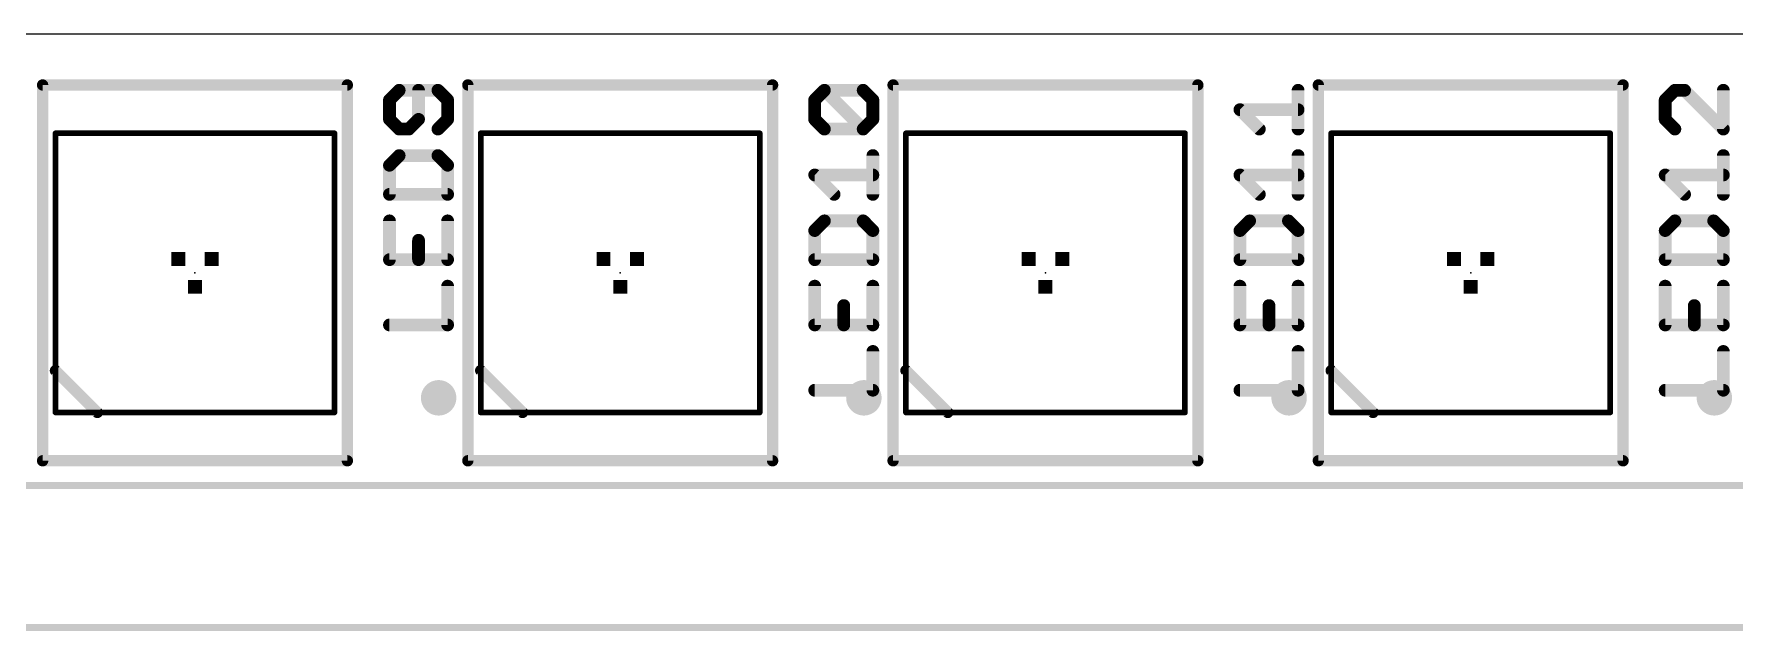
# Model space of a CAD drawing. Extents: x 43 to 243, y 16 to 92.
# Drawn here: x 140.94 to 171.42, y 80.9 to 91.59 of the extents above; entities that cross this region are included whole.
import ezdxf

# ---------------------------------------------------------------- set-up
doc = ezdxf.new("R2010")
doc.units = 0
for name, color, linetype in [('20', 7, 'CONTINUOUS'), ('21', 253, 'CONTINUOUS'), ('23', 7, 'CONTINUOUS'), ('25', 253, 'CONTINUOUS'), ('51', 253, 'CONTINUOUS')]:
    doc.layers.add(name, color=color, linetype=linetype)

# ---------------------------------------------------------------- blocks, each defined once
blk = doc.blocks.new('RECT')
blk.add_solid([(-0.5, -0.5), (0.5, -0.5), (-0.5, 0.5), (0.5, 0.5)])

msp = doc.modelspace()

# ---------------------------------------------------------------- linework, layer by layer
at = {"layer": '20'}
msp.add_line((243.18, 91.59), (43.18, 91.59), dxfattribs=at)
at = {"layer": '21'}
for points, const_width in [([(141.097, 83.947), (141.097, 90.678)], 0.2032), ([(141.097, 90.678), (146.558, 90.678)], 0.2032), ([(146.558, 90.678), (146.558, 83.947)], 0.2032), ([(148.717, 83.947), (148.717, 90.678)], 0.2032), ([(148.717, 90.678), (154.178, 90.678)], 0.2032), ([(154.178, 90.678), (154.178, 83.947)], 0.2032), ([(156.337, 83.947), (156.337, 90.678)], 0.2032), ([(156.337, 90.678), (161.798, 90.678)], 0.2032), ([(161.798, 90.678), (161.798, 83.947)], 0.2032), ([(163.957, 83.947), (163.957, 90.678)], 0.2032), ([(163.957, 90.678), (169.418, 90.678)], 0.2032), ([(169.418, 90.678), (169.418, 83.947)], 0.2032), ([(146.558, 83.947), (141.097, 83.947)], 0.2032), ([(154.178, 83.947), (148.717, 83.947)], 0.2032), ([(161.798, 83.947), (156.337, 83.947)], 0.2032), ([(169.418, 83.947), (163.957, 83.947)], 0.2032), ([(104.4575, 83.5025), (183.1975, 83.5025)], 0.127), ([(183.1975, 80.9625), (104.4575, 80.9625)], 0.127)]:
    msp.add_lwpolyline(points, dxfattribs=dict(at, const_width=const_width))
for points, const_width in [([(141.1478, 90.678, 1), (141.0462, 90.678)], 0.1016), ([(141.097, 90.7288, 1), (141.097, 90.6272)], 0.1016), ([(146.6088, 90.678, 1), (146.5072, 90.678)], 0.1016), ([(146.558, 90.6272, 1), (146.558, 90.7288)], 0.1016), ([(148.7678, 90.678, 1), (148.6662, 90.678)], 0.1016), ([(148.717, 90.7288, 1), (148.717, 90.6272)], 0.1016), ([(154.2288, 90.678, 1), (154.1272, 90.678)], 0.1016), ([(154.178, 90.6272, 1), (154.178, 90.7288)], 0.1016), ([(156.3878, 90.678, 1), (156.2862, 90.678)], 0.1016), ([(156.337, 90.7288, 1), (156.337, 90.6272)], 0.1016), ([(161.8488, 90.678, 1), (161.7472, 90.678)], 0.1016), ([(161.798, 90.6272, 1), (161.798, 90.7288)], 0.1016), ([(164.0078, 90.678, 1), (163.9062, 90.678)], 0.1016), ([(163.957, 90.7288, 1), (163.957, 90.6272)], 0.1016), ([(169.4688, 90.678, 1), (169.3672, 90.678)], 0.1016), ([(169.418, 90.6272, 1), (169.418, 90.7288)], 0.1016), ([(148.1935, 84.9158, 1), (148.1935, 85.2332, 1), (148.1935, 84.9158)], 0.3175), ([(155.8135, 84.9158, 1), (155.8135, 85.2332, 1), (155.8135, 84.9158)], 0.3175), ([(163.4335, 84.9158, 1), (163.4335, 85.2332, 1), (163.4335, 84.9158)], 0.3175), ([(171.0535, 84.9158, 1), (171.0535, 85.2332, 1), (171.0535, 84.9158)], 0.3175), ([(141.097, 83.9978, 1), (141.097, 83.8962)], 0.1016), ([(141.0462, 83.947, 1), (141.1478, 83.947)], 0.1016), ([(146.5072, 83.947, 1), (146.6088, 83.947)], 0.1016), ([(146.558, 83.8962, 1), (146.558, 83.9978)], 0.1016), ([(148.717, 83.9978, 1), (148.717, 83.8962)], 0.1016), ([(148.6662, 83.947, 1), (148.7678, 83.947)], 0.1016), ([(154.1272, 83.947, 1), (154.2288, 83.947)], 0.1016), ([(154.178, 83.8962, 1), (154.178, 83.9978)], 0.1016), ([(156.337, 83.9978, 1), (156.337, 83.8962)], 0.1016), ([(156.2862, 83.947, 1), (156.3878, 83.947)], 0.1016), ([(161.7472, 83.947, 1), (161.8488, 83.947)], 0.1016), ([(161.798, 83.8962, 1), (161.798, 83.9978)], 0.1016), ([(163.957, 83.9978, 1), (163.957, 83.8962)], 0.1016), ([(163.9062, 83.947, 1), (164.0078, 83.947)], 0.1016), ([(169.3672, 83.947, 1), (169.4688, 83.947)], 0.1016), ([(169.418, 83.8962, 1), (169.418, 83.9978)], 0.1016)]:
    msp.add_lwpolyline(points, format="xyb", dxfattribs=dict(at, const_width=const_width))
at = {"layer": '23'}
for p in [(143.8275, 87.3125), (151.4475, 87.3125), (159.0675, 87.3125), (166.6875, 87.3125)]:
    msp.add_point(p, dxfattribs=at)
at = {"layer": '25', "const_width": 0.2286}
for points in [[(147.4861, 90.5828), (147.3124, 90.409)], [(148.181, 90.5828), (147.4861, 90.5828)], [(147.8336, 90.0616), (147.8336, 90.5828)], [(148.3547, 90.409), (148.181, 90.5828)], [(154.9324, 90.409), (155.1061, 90.5828)], [(155.1061, 90.5828), (155.801, 90.5828)], [(155.801, 89.8879), (155.1061, 90.5828)], [(155.801, 90.5828), (155.9747, 90.409)], [(163.5947, 89.8879), (163.5947, 90.5828)], [(170.3461, 90.5828), (170.1724, 90.409)], [(170.5198, 90.5828), (170.3461, 90.5828)], [(171.2147, 89.8879), (170.5198, 90.5828)], [(171.2147, 90.5828), (171.2147, 89.8879)], [(147.3124, 90.409), (147.3124, 90.0616)], [(148.3547, 90.0616), (148.3547, 90.409)], [(154.9324, 90.0616), (154.9324, 90.409)], [(155.9747, 90.409), (155.9747, 90.0616)], [(162.8998, 89.8879), (162.5524, 90.2353)], [(162.5524, 90.2353), (163.5947, 90.2353)], [(170.1724, 90.409), (170.1724, 90.0616)], [(147.3124, 90.0616), (147.4861, 89.8879)], [(147.4861, 89.8879), (147.6598, 89.8879)], [(147.6598, 89.8879), (147.8336, 90.0616)], [(148.181, 89.8879), (148.3547, 90.0616)], [(155.1061, 89.8879), (154.9324, 90.0616)], [(155.801, 89.8879), (155.1061, 89.8879)], [(155.9747, 90.0616), (155.801, 89.8879)], [(170.1724, 90.0616), (170.3461, 89.8879)], [(147.4861, 89.4134), (147.3124, 89.2396)], [(147.3124, 89.2396), (147.3124, 88.7185)], [(148.181, 89.4134), (147.4861, 89.4134)], [(148.3547, 89.2396), (148.181, 89.4134)], [(148.3547, 88.7185), (148.3547, 89.2396)], [(155.9747, 88.7185), (155.9747, 89.4134)], [(163.5947, 88.7185), (163.5947, 89.4134)], [(171.2147, 88.7185), (171.2147, 89.4134)], [(155.2798, 88.7185), (154.9324, 89.0659)], [(154.9324, 89.0659), (155.9747, 89.0659)], [(162.8998, 88.7185), (162.5524, 89.0659)], [(162.5524, 89.0659), (163.5947, 89.0659)], [(170.5198, 88.7185), (170.1724, 89.0659)], [(170.1724, 89.0659), (171.2147, 89.0659)], [(147.3124, 88.7185), (148.3547, 88.7185)], [(147.3124, 88.244), (147.3124, 87.5491)], [(148.3547, 87.5491), (148.3547, 88.244)], [(155.1061, 88.244), (154.9324, 88.0702)], [(154.9324, 88.0702), (154.9324, 87.5491)], [(155.801, 88.244), (155.1061, 88.244)], [(155.9747, 88.0702), (155.801, 88.244)], [(155.9747, 87.5491), (155.9747, 88.0702)], [(162.7261, 88.244), (162.5524, 88.0702)], [(162.5524, 88.0702), (162.5524, 87.5491)], [(163.421, 88.244), (162.7261, 88.244)], [(163.5947, 88.0702), (163.421, 88.244)], [(163.5947, 87.5491), (163.5947, 88.0702)], [(170.3461, 88.244), (170.1724, 88.0702)], [(170.1724, 88.0702), (170.1724, 87.5491)], [(171.041, 88.244), (170.3461, 88.244)], [(171.2147, 88.0702), (171.041, 88.244)], [(171.2147, 87.5491), (171.2147, 88.0702)], [(147.8336, 87.5491), (147.8336, 87.8965)], [(147.3124, 87.5491), (148.3547, 87.5491)], [(154.9324, 87.5491), (155.9747, 87.5491)], [(162.5524, 87.5491), (163.5947, 87.5491)], [(170.1724, 87.5491), (171.2147, 87.5491)], [(148.3547, 86.3797), (148.3547, 87.0746)], [(154.9324, 87.0746), (154.9324, 86.3797)], [(155.9747, 86.3797), (155.9747, 87.0746)], [(162.5524, 87.0746), (162.5524, 86.3797)], [(163.5947, 86.3797), (163.5947, 87.0746)], [(170.1724, 87.0746), (170.1724, 86.3797)], [(171.2147, 86.3797), (171.2147, 87.0746)], [(155.4536, 86.3797), (155.4536, 86.7271)], [(163.0736, 86.3797), (163.0736, 86.7271)], [(170.6936, 86.3797), (170.6936, 86.7271)], [(147.3124, 86.3797), (148.3547, 86.3797)], [(154.9324, 86.3797), (155.9747, 86.3797)], [(162.5524, 86.3797), (163.5947, 86.3797)], [(170.1724, 86.3797), (171.2147, 86.3797)], [(155.9747, 85.2103), (155.9747, 85.9052)], [(163.5947, 85.2103), (163.5947, 85.9052)], [(171.2147, 85.2103), (171.2147, 85.9052)], [(154.9324, 85.2103), (155.9747, 85.2103)], [(162.5524, 85.2103), (163.5947, 85.2103)], [(170.1724, 85.2103), (171.2147, 85.2103)]]:
    msp.add_lwpolyline(points, dxfattribs=at)
at = {"layer": '25', "const_width": 0.1143}
for points in [[(147.4861, 90.6399, 1), (147.4861, 90.5256)], [(147.5265, 90.5423, 1), (147.4457, 90.6232)], [(147.8907, 90.5828, 1), (147.7764, 90.5828)], [(148.2214, 90.6232, 1), (148.1406, 90.5423)], [(148.181, 90.5256, 1), (148.181, 90.6399)], [(155.1061, 90.6399, 1), (155.1061, 90.5256)], [(155.1465, 90.6232, 1), (155.0657, 90.5423)], [(155.1465, 90.5423, 1), (155.0657, 90.6232)], [(155.8414, 90.6232, 1), (155.7606, 90.5423)], [(155.801, 90.5256, 1), (155.801, 90.6399)], [(163.6519, 90.5828, 1), (163.5376, 90.5828)], [(170.3461, 90.6399, 1), (170.3461, 90.5256)], [(170.3865, 90.5423, 1), (170.3057, 90.6232)], [(170.5603, 90.6232, 1), (170.4794, 90.5423)], [(170.5198, 90.5256, 1), (170.5198, 90.6399)], [(171.2719, 90.5828, 1), (171.1576, 90.5828)], [(147.272, 90.4494, 1), (147.3528, 90.3686)], [(147.3696, 90.409, 1), (147.2553, 90.409)], [(148.4119, 90.409, 1), (148.2976, 90.409)], [(148.3143, 90.3686, 1), (148.3951, 90.4494)], [(154.892, 90.4494, 1), (154.9728, 90.3686)], [(154.9896, 90.409, 1), (154.8753, 90.409)], [(156.0319, 90.409, 1), (155.9176, 90.409)], [(155.9343, 90.3686, 1), (156.0151, 90.4494)], [(162.5524, 90.2925, 1), (162.5524, 90.1782)], [(162.5928, 90.2757, 1), (162.512, 90.1949)], [(163.5947, 90.1782, 1), (163.5947, 90.2925)], [(170.2296, 90.409, 1), (170.1153, 90.409)], [(170.132, 90.4494, 1), (170.2128, 90.3686)], [(147.3528, 90.102, 1), (147.272, 90.0212)], [(147.2553, 90.0616, 1), (147.3696, 90.0616)], [(147.4861, 89.945, 1), (147.4861, 89.8307)], [(147.4457, 89.8475, 1), (147.5265, 89.9283)], [(147.6194, 89.9283, 1), (147.7003, 89.8475)], [(147.6598, 89.8307, 1), (147.6598, 89.945)], [(147.7764, 90.0616, 1), (147.8907, 90.0616)], [(147.874, 90.0212, 1), (147.7931, 90.102)], [(148.1406, 89.9283, 1), (148.2214, 89.8475)], [(148.2976, 90.0616, 1), (148.4119, 90.0616)], [(148.3951, 90.0212, 1), (148.3143, 90.102)], [(154.9728, 90.102, 1), (154.892, 90.0212)], [(154.8753, 90.0616, 1), (154.9896, 90.0616)], [(155.1061, 89.945, 1), (155.1061, 89.8307)], [(155.0657, 89.8475, 1), (155.1465, 89.9283)], [(155.7606, 89.9283, 1), (155.8414, 89.8475)], [(155.7606, 89.8475, 1), (155.8414, 89.9283)], [(155.801, 89.8307, 1), (155.801, 89.945)], [(155.9176, 90.0616, 1), (156.0319, 90.0616)], [(156.0151, 90.0212, 1), (155.9343, 90.102)], [(162.8594, 89.8475, 1), (162.9403, 89.9283)], [(163.5376, 89.8879, 1), (163.6519, 89.8879)], [(170.2128, 90.102, 1), (170.132, 90.0212)], [(170.1153, 90.0616, 1), (170.2296, 90.0616)], [(170.3057, 89.8475, 1), (170.3865, 89.9283)], [(171.1576, 89.8879, 1), (171.2719, 89.8879)], [(171.1743, 89.8475, 1), (171.2551, 89.9283)], [(147.272, 89.2801, 1), (147.3528, 89.1992)], [(147.3696, 89.2396, 1), (147.2553, 89.2396)], [(147.4861, 89.4705, 1), (147.4861, 89.3562)], [(147.5265, 89.3729, 1), (147.4457, 89.4538)], [(148.2214, 89.4538, 1), (148.1406, 89.3729)], [(148.181, 89.3562, 1), (148.181, 89.4705)], [(148.4119, 89.2396, 1), (148.2976, 89.2396)], [(148.3143, 89.1992, 1), (148.3951, 89.2801)], [(156.0319, 89.4134, 1), (155.9176, 89.4134)], [(163.6519, 89.4134, 1), (163.5376, 89.4134)], [(171.2719, 89.4134, 1), (171.1576, 89.4134)], [(154.9728, 89.1063, 1), (154.892, 89.0255)], [(154.9324, 89.1231, 1), (154.9324, 89.0088)], [(155.9747, 89.0088, 1), (155.9747, 89.1231)], [(162.5928, 89.1063, 1), (162.512, 89.0255)], [(162.5524, 89.1231, 1), (162.5524, 89.0088)], [(163.5947, 89.0088, 1), (163.5947, 89.1231)], [(170.2128, 89.1063, 1), (170.132, 89.0255)], [(170.1724, 89.1231, 1), (170.1724, 89.0088)], [(171.2147, 89.0088, 1), (171.2147, 89.1231)], [(147.3124, 88.7756, 1), (147.3124, 88.6613)], [(147.2553, 88.7185, 1), (147.3696, 88.7185)], [(148.2976, 88.7185, 1), (148.4119, 88.7185)], [(148.3547, 88.6613, 1), (148.3547, 88.7756)], [(155.2394, 88.6781, 1), (155.3203, 88.7589)], [(155.9176, 88.7185, 1), (156.0319, 88.7185)], [(162.8594, 88.6781, 1), (162.9403, 88.7589)], [(163.5376, 88.7185, 1), (163.6519, 88.7185)], [(170.4794, 88.6781, 1), (170.5603, 88.7589)], [(171.1576, 88.7185, 1), (171.2719, 88.7185)], [(147.3696, 88.244, 1), (147.2553, 88.244)], [(148.4119, 88.244, 1), (148.2976, 88.244)], [(154.892, 88.1107, 1), (154.9728, 88.0298)], [(154.9896, 88.0702, 1), (154.8753, 88.0702)], [(155.1061, 88.3011, 1), (155.1061, 88.1868)], [(155.1465, 88.2035, 1), (155.0657, 88.2844)], [(155.8414, 88.2844, 1), (155.7606, 88.2035)], [(155.801, 88.1868, 1), (155.801, 88.3011)], [(156.0319, 88.0702, 1), (155.9176, 88.0702)], [(155.9343, 88.0298, 1), (156.0151, 88.1107)], [(162.6096, 88.0702, 1), (162.4953, 88.0702)], [(162.512, 88.1107, 1), (162.5928, 88.0298)], [(162.7261, 88.3011, 1), (162.7261, 88.1868)], [(162.7665, 88.2035, 1), (162.6857, 88.2844)], [(163.4614, 88.2844, 1), (163.3806, 88.2035)], [(163.421, 88.1868, 1), (163.421, 88.3011)], [(163.6519, 88.0702, 1), (163.5376, 88.0702)], [(163.5543, 88.0298, 1), (163.6351, 88.1107)], [(170.2296, 88.0702, 1), (170.1153, 88.0702)], [(170.132, 88.1107, 1), (170.2128, 88.0298)], [(170.3461, 88.3011, 1), (170.3461, 88.1868)], [(170.3865, 88.2035, 1), (170.3057, 88.2844)], [(171.0814, 88.2844, 1), (171.0006, 88.2035)], [(171.041, 88.1868, 1), (171.041, 88.3011)], [(171.2719, 88.0702, 1), (171.1576, 88.0702)], [(171.1743, 88.0298, 1), (171.2551, 88.1107)], [(147.8907, 87.8965, 1), (147.7764, 87.8965)], [(147.3124, 87.6063, 1), (147.3124, 87.492)], [(147.2553, 87.5491, 1), (147.3696, 87.5491)], [(147.7764, 87.5491, 1), (147.8907, 87.5491)], [(148.2976, 87.5491, 1), (148.4119, 87.5491)], [(148.3547, 87.492, 1), (148.3547, 87.6063)], [(154.9324, 87.6062, 1), (154.9324, 87.4919)], [(154.8753, 87.5491, 1), (154.9896, 87.5491)], [(155.9176, 87.5491, 1), (156.0319, 87.5491)], [(155.9747, 87.4919, 1), (155.9747, 87.6062)], [(162.5524, 87.6062, 1), (162.5524, 87.4919)], [(162.4953, 87.5491, 1), (162.6096, 87.5491)], [(163.5376, 87.5491, 1), (163.6519, 87.5491)], [(163.5947, 87.4919, 1), (163.5947, 87.6062)], [(170.1724, 87.6062, 1), (170.1724, 87.4919)], [(170.1153, 87.5491, 1), (170.2296, 87.5491)], [(171.1576, 87.5491, 1), (171.2719, 87.5491)], [(171.2147, 87.4919, 1), (171.2147, 87.6062)], [(148.4119, 87.0746, 1), (148.2976, 87.0746)], [(154.9896, 87.0746, 1), (154.8753, 87.0746)], [(156.0319, 87.0746, 1), (155.9176, 87.0746)], [(162.6096, 87.0746, 1), (162.4953, 87.0746)], [(163.6519, 87.0746, 1), (163.5376, 87.0746)], [(170.2296, 87.0746, 1), (170.1153, 87.0746)], [(171.2719, 87.0746, 1), (171.1576, 87.0746)], [(155.5107, 86.7271, 1), (155.3964, 86.7271)], [(163.1307, 86.7271, 1), (163.0164, 86.7271)], [(170.7507, 86.7271, 1), (170.6364, 86.7271)], [(147.3124, 86.4369, 1), (147.3124, 86.3226)], [(148.2976, 86.3797, 1), (148.4119, 86.3797)], [(148.3547, 86.3226, 1), (148.3547, 86.4369)], [(154.9324, 86.4368, 1), (154.9324, 86.3226)], [(154.8753, 86.3797, 1), (154.9896, 86.3797)], [(155.3964, 86.3797, 1), (155.5107, 86.3797)], [(155.9176, 86.3797, 1), (156.0319, 86.3797)], [(155.9747, 86.3226, 1), (155.9747, 86.4368)], [(162.5524, 86.4368, 1), (162.5524, 86.3226)], [(162.4953, 86.3797, 1), (162.6096, 86.3797)], [(163.0164, 86.3797, 1), (163.1307, 86.3797)], [(163.5376, 86.3797, 1), (163.6519, 86.3797)], [(163.5947, 86.3226, 1), (163.5947, 86.4368)], [(170.1724, 86.4368, 1), (170.1724, 86.3226)], [(170.1153, 86.3797, 1), (170.2296, 86.3797)], [(170.6364, 86.3797, 1), (170.7507, 86.3797)], [(171.1576, 86.3797, 1), (171.2719, 86.3797)], [(171.2147, 86.3226, 1), (171.2147, 86.4368)], [(156.0319, 85.9052, 1), (155.9176, 85.9052)], [(163.6519, 85.9052, 1), (163.5376, 85.9052)], [(171.2719, 85.9052, 1), (171.1576, 85.9052)], [(154.9324, 85.2675, 1), (154.9324, 85.1532)], [(155.9176, 85.2103, 1), (156.0319, 85.2103)], [(155.9747, 85.1532, 1), (155.9747, 85.2675)], [(162.5524, 85.2675, 1), (162.5524, 85.1532)], [(163.5376, 85.2103, 1), (163.6519, 85.2103)], [(163.5947, 85.1532, 1), (163.5947, 85.2675)], [(170.1724, 85.2675, 1), (170.1724, 85.1532)], [(171.1576, 85.2103, 1), (171.2719, 85.2103)], [(171.2147, 85.1532, 1), (171.2147, 85.2675)]]:
    msp.add_lwpolyline(points, format="xyb", dxfattribs=at)
at = {"layer": '51'}
for points, const_width in [([(141.3275, 89.8125), (146.3275, 89.8125)], 0.1016), ([(141.3275, 84.8125), (141.3275, 89.8125)], 0.1016), ([(146.3275, 89.8125), (146.3275, 84.8125)], 0.1016), ([(148.9475, 89.8125), (153.9475, 89.8125)], 0.1016), ([(148.9475, 84.8125), (148.9475, 89.8125)], 0.1016), ([(153.9475, 89.8125), (153.9475, 84.8125)], 0.1016), ([(156.5675, 89.8125), (161.5675, 89.8125)], 0.1016), ([(156.5675, 84.8125), (156.5675, 89.8125)], 0.1016), ([(161.5675, 89.8125), (161.5675, 84.8125)], 0.1016), ([(164.1875, 89.8125), (169.1875, 89.8125)], 0.1016), ([(164.1875, 84.8125), (164.1875, 89.8125)], 0.1016), ([(169.1875, 89.8125), (169.1875, 84.8125)], 0.1016), ([(142.0775, 84.8125), (141.3275, 85.5625)], 0.2032), ([(149.6975, 84.8125), (148.9475, 85.5625)], 0.2032), ([(157.3175, 84.8125), (156.5675, 85.5625)], 0.2032), ([(164.9375, 84.8125), (164.1875, 85.5625)], 0.2032), ([(142.0775, 84.8125), (141.3275, 84.8125)], 0.1016), ([(146.3275, 84.8125), (142.0775, 84.8125)], 0.1016), ([(149.6975, 84.8125), (148.9475, 84.8125)], 0.1016), ([(153.9475, 84.8125), (149.6975, 84.8125)], 0.1016), ([(157.3175, 84.8125), (156.5675, 84.8125)], 0.1016), ([(161.5675, 84.8125), (157.3175, 84.8125)], 0.1016), ([(164.9375, 84.8125), (164.1875, 84.8125)], 0.1016), ([(169.1875, 84.8125), (164.9375, 84.8125)], 0.1016)]:
    msp.add_lwpolyline(points, dxfattribs=dict(at, const_width=const_width))
for points, const_width in [([(141.3275, 89.8379, 1), (141.3275, 89.7871)], 0.0508), ([(141.3529, 89.8125, 1), (141.3021, 89.8125)], 0.0508), ([(146.3529, 89.8125, 1), (146.3021, 89.8125)], 0.0508), ([(146.3275, 89.7871, 1), (146.3275, 89.8379)], 0.0508), ([(148.9475, 89.8379, 1), (148.9475, 89.7871)], 0.0508), ([(148.9729, 89.8125, 1), (148.9221, 89.8125)], 0.0508), ([(153.9729, 89.8125, 1), (153.9221, 89.8125)], 0.0508), ([(153.9475, 89.7871, 1), (153.9475, 89.8379)], 0.0508), ([(156.5675, 89.8379, 1), (156.5675, 89.7871)], 0.0508), ([(156.5929, 89.8125, 1), (156.5421, 89.8125)], 0.0508), ([(161.5929, 89.8125, 1), (161.5421, 89.8125)], 0.0508), ([(161.5675, 89.7871, 1), (161.5675, 89.8379)], 0.0508), ([(164.1875, 89.8379, 1), (164.1875, 89.7871)], 0.0508), ([(164.2129, 89.8125, 1), (164.1621, 89.8125)], 0.0508), ([(169.2129, 89.8125, 1), (169.1621, 89.8125)], 0.0508), ([(169.1875, 89.7871, 1), (169.1875, 89.8379)], 0.0508), ([(141.3634, 85.5984, 1), (141.2916, 85.5266)], 0.1016), ([(148.9834, 85.5984, 1), (148.9116, 85.5266)], 0.1016), ([(156.6034, 85.5984, 1), (156.5316, 85.5266)], 0.1016), ([(164.2234, 85.5984, 1), (164.1516, 85.5266)], 0.1016), ([(141.3275, 84.8379, 1), (141.3275, 84.7871)], 0.0508), ([(141.3021, 84.8125, 1), (141.3529, 84.8125)], 0.0508), ([(142.0416, 84.7766, 1), (142.1134, 84.8484)], 0.1016), ([(142.0775, 84.8379, 1), (142.0775, 84.7871)], 0.0508), ([(142.0775, 84.7871, 1), (142.0775, 84.8379)], 0.0508), ([(146.3021, 84.8125, 1), (146.3529, 84.8125)], 0.0508), ([(146.3275, 84.7871, 1), (146.3275, 84.8379)], 0.0508), ([(148.9475, 84.8379, 1), (148.9475, 84.7871)], 0.0508), ([(148.9221, 84.8125, 1), (148.9729, 84.8125)], 0.0508), ([(149.6616, 84.7766, 1), (149.7334, 84.8484)], 0.1016), ([(149.6975, 84.8379, 1), (149.6975, 84.7871)], 0.0508), ([(149.6975, 84.7871, 1), (149.6975, 84.8379)], 0.0508), ([(153.9221, 84.8125, 1), (153.9729, 84.8125)], 0.0508), ([(153.9475, 84.7871, 1), (153.9475, 84.8379)], 0.0508), ([(156.5675, 84.8379, 1), (156.5675, 84.7871)], 0.0508), ([(156.5421, 84.8125, 1), (156.5929, 84.8125)], 0.0508), ([(157.2816, 84.7766, 1), (157.3534, 84.8484)], 0.1016), ([(157.3175, 84.8379, 1), (157.3175, 84.7871)], 0.0508), ([(157.3175, 84.7871, 1), (157.3175, 84.8379)], 0.0508), ([(161.5421, 84.8125, 1), (161.5929, 84.8125)], 0.0508), ([(161.5675, 84.7871, 1), (161.5675, 84.8379)], 0.0508), ([(164.1875, 84.8379, 1), (164.1875, 84.7871)], 0.0508), ([(164.1621, 84.8125, 1), (164.2129, 84.8125)], 0.0508), ([(164.9016, 84.7766, 1), (164.9734, 84.8484)], 0.1016), ([(164.9375, 84.8379, 1), (164.9375, 84.7871)], 0.0508), ([(164.9375, 84.7871, 1), (164.9375, 84.8379)], 0.0508), ([(169.1621, 84.8125, 1), (169.2129, 84.8125)], 0.0508), ([(169.1875, 84.7871, 1), (169.1875, 84.8379)], 0.0508)]:
    msp.add_lwpolyline(points, format="xyb", dxfattribs=dict(at, const_width=const_width))

# ---------------------------------------------------------------- block references
at = {"layer": '21', "xscale": 0.25, "yscale": 0.25, "rotation": 90}
for p in [(143.5275, 87.5625), (144.1275, 87.5625), (151.1475, 87.5625), (151.7475, 87.5625), (158.7675, 87.5625), (159.3675, 87.5625), (166.3875, 87.5625), (166.9875, 87.5625), (143.8275, 87.0625), (151.4475, 87.0625), (159.0675, 87.0625), (166.6875, 87.0625)]:
    msp.add_blockref('RECT', p, dxfattribs=at)

doc.saveas('drawing.dxf')
